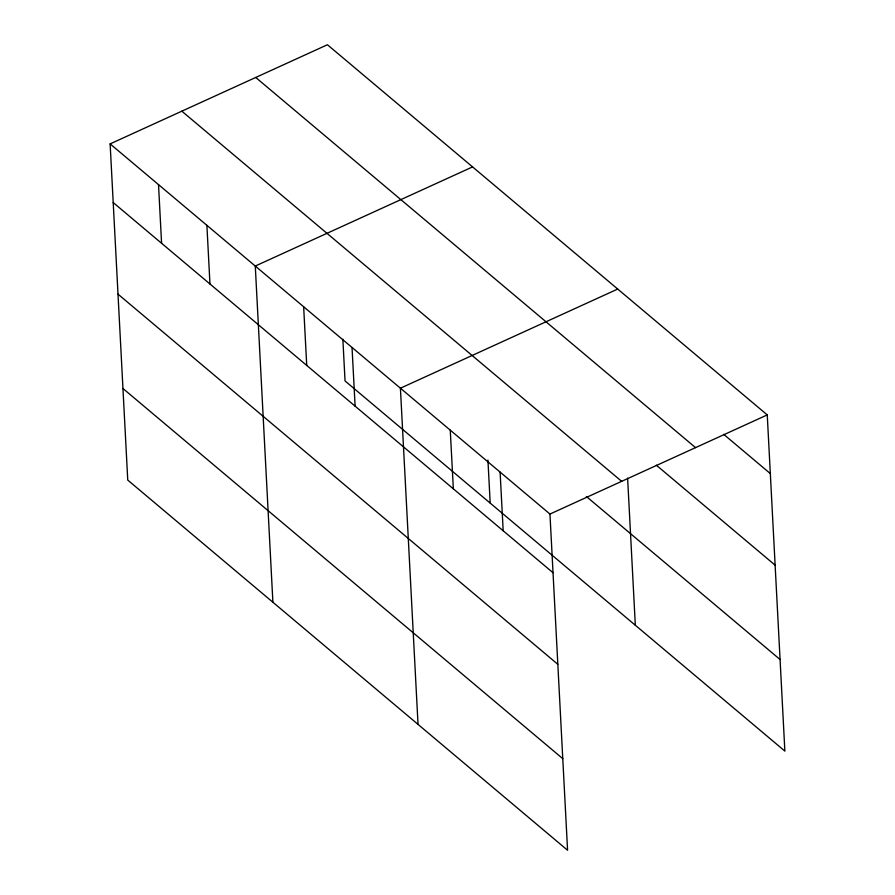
<?xml version="1.0" encoding="UTF-8"?>
<svg xmlns="http://www.w3.org/2000/svg" width="895" height="895" viewBox="0 0 895 895"><rect width="100%" height="100%" fill="white"/><g stroke="black" fill="none" stroke-linecap="round" stroke-linejoin="round"><path stroke-width="1.34" d="M110.13 143.894L549.955 514.054L567.575 850.25L127.75 480.089L110.13 143.894L327.425 44.75L767.25 414.911L784.87 751.106L345.045 380.946L342.863 339.317M472.571 166.906L255.276 266.05L272.897 602.245M617.707 289.063L400.412 388.206L418.032 724.391M549.955 514.054L767.25 414.911M723.663 434.31L770.326 473.578M255.724 77.473L695.538 447.634M656.337 465.199L775.126 565.17M181.842 111.181L621.667 481.342M586.359 496.49L780.071 659.525M113.206 202.561L553.032 572.733M118.006 294.153L557.831 664.314M122.951 388.508L562.776 758.669M627.619 478.165L635.327 625.247M500.104 472.112L503.18 530.78M487.932 460.075L490.191 503.091M450.263 430.159L453.34 488.827M352.037 347.484L355.114 406.151M303.651 306.772L306.728 365.44M206.89 225.327L209.967 284.006M158.516 184.616L161.581 243.283"/></g></svg>
